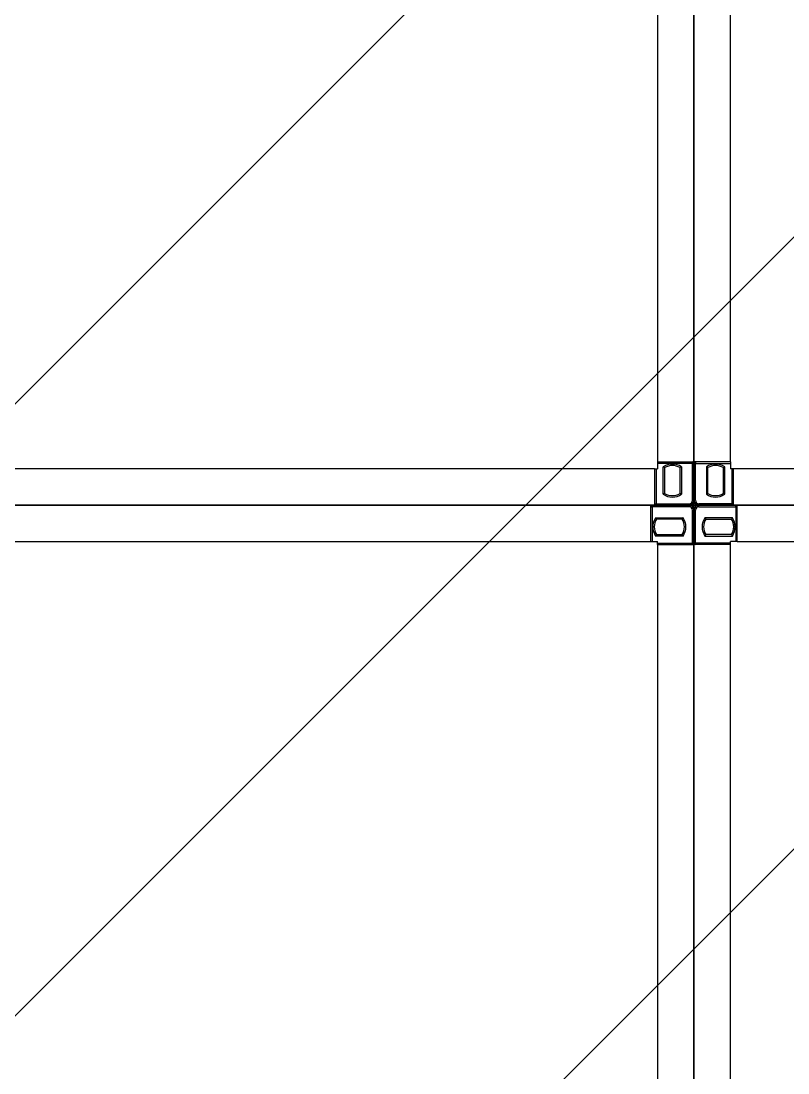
# Model space of a CAD drawing. Header units: millimetres. Extents: x 4133871 to 4440428, y -545651 to -495191.
# Drawn here: x 4199700.3 to 4199889.8, y -500683.3 to -500423.4 of the extents above; entities that cross this region are included whole.
import ezdxf

# ---------------------------------------------------------------- set-up
doc = ezdxf.new("R2010")
doc.units = ezdxf.units.MM
doc.header["$LTSCALE"] = 60
doc.layers.add('3', color=3, linetype='Continuous')

# ---------------------------------------------------------------- blocks, each defined once
blk = doc.blocks.new('KEY PLAN_NEW')
at = {"color": 253}
for p, q in [((-1280.862, -1428.384), (-1280.862, -1135.504)), ((-1286.862, -1315.504), (-1286.862, -1428.384)), ((-1286.862, -1428.384), (-1286.862, -1428.944)), ((-1280.862, -1428.384), (-1280.862, -1428.944)), ((-1287.102, -1428.944), (-1340.622, -1428.944)), ((-1287.102, -1428.944), (-1286.862, -1428.944)), ((-1280.622, -1428.944), (-1280.862, -1428.944)), ((-1227.102, -1428.944), (-1280.622, -1428.944)), ((-1580.302, -1434.944), (-1287.422, -1434.944)), ((-1287.422, -1434.944), (-1286.862, -1434.944)), ((-1286.862, -1435.184), (-1286.862, -1434.944)), ((-1286.862, -1435.184), (-1286.862, -1488.704)), ((-1280.862, -1435.184), (-1280.862, -1434.944)), ((-1280.302, -1434.944), (-1280.862, -1434.944)), ((-1280.862, -1488.704), (-1280.862, -1435.184)), ((-1280.302, -1434.944), (-987.422, -1434.944))]:
    blk.add_line(p, q, dxfattribs=at)
at = {"color": 253, "linetype": 'Continuous'}
for p, q in [((-1286.862, -1428.384), (-1283.862, -1428.384)), ((-1283.982, -1428.384), (-1283.982, -1428.504)), ((-1280.862, -1428.384), (-1283.862, -1428.384)), ((-1283.742, -1428.384), (-1283.742, -1428.504)), ((-1287.102, -1428.944), (-1287.102, -1431.944)), ((-1286.982, -1428.944), (-1286.982, -1431.824)), ((-1283.982, -1428.504), (-1286.862, -1428.504)), ((-1286.397, -1431.045), (-1286.397, -1428.782)), ((-1286.277, -1428.849), (-1286.277, -1430.979)), ((-1285.007, -1430.979), (-1285.007, -1428.849)), ((-1284.887, -1428.782), (-1284.887, -1431.045)), ((-1283.982, -1428.504), (-1283.862, -1428.504)), ((-1283.982, -1431.534), (-1283.982, -1428.504)), ((-1283.742, -1428.504), (-1283.862, -1428.504)), ((-1283.742, -1428.504), (-1280.862, -1428.504)), ((-1283.742, -1431.534), (-1283.742, -1428.504)), ((-1282.837, -1428.782), (-1282.837, -1431.045)), ((-1282.717, -1430.979), (-1282.717, -1428.849)), ((-1281.447, -1428.849), (-1281.447, -1430.979)), ((-1281.327, -1431.045), (-1281.327, -1428.782)), ((-1280.742, -1428.944), (-1280.742, -1431.824)), ((-1280.622, -1428.944), (-1280.622, -1431.944)), ((-1287.102, -1431.824), (-1286.982, -1431.824)), ((-1286.982, -1431.944), (-1286.982, -1431.824)), ((-1286.982, -1431.824), (-1284.272, -1431.824)), ((-1284.272, -1431.824), (-1284.272, -1431.944)), ((-1283.982, -1431.534), (-1283.862, -1431.534)), ((-1283.982, -1431.824), (-1283.982, -1431.823)), ((-1283.982, -1431.824), (-1283.982, -1431.824)), ((-1283.742, -1431.534), (-1283.862, -1431.534)), ((-1283.742, -1431.824), (-1283.742, -1431.823)), ((-1283.742, -1431.824), (-1283.742, -1431.824)), ((-1283.452, -1431.824), (-1283.452, -1431.944)), ((-1280.742, -1431.824), (-1283.452, -1431.824)), ((-1280.742, -1431.944), (-1280.742, -1431.824)), ((-1280.622, -1431.824), (-1280.742, -1431.824)), ((-1287.422, -1434.944), (-1287.422, -1431.944)), ((-1287.422, -1432.064), (-1287.302, -1432.064)), ((-1287.302, -1432.064), (-1287.302, -1431.944)), ((-1287.302, -1432.064), (-1287.302, -1434.944)), ((-1284.272, -1432.064), (-1287.302, -1432.064)), ((-1284.272, -1432.064), (-1284.272, -1431.944)), ((-1283.982, -1432.064), (-1283.982, -1432.064)), ((-1283.982, -1432.064), (-1283.982, -1432.064)), ((-1283.982, -1432.354), (-1283.862, -1432.354)), ((-1283.982, -1435.064), (-1283.982, -1432.354)), ((-1283.742, -1432.354), (-1283.862, -1432.354)), ((-1283.742, -1432.064), (-1283.742, -1432.064)), ((-1283.742, -1432.064), (-1283.742, -1432.064)), ((-1283.742, -1435.064), (-1283.742, -1432.354)), ((-1283.452, -1432.064), (-1283.452, -1431.944)), ((-1283.452, -1432.064), (-1280.422, -1432.064)), ((-1280.422, -1432.064), (-1280.422, -1431.944)), ((-1280.302, -1432.064), (-1280.422, -1432.064)), ((-1280.422, -1432.064), (-1280.422, -1434.944)), ((-1280.302, -1434.944), (-1280.302, -1431.944)), ((-1287.023, -1432.969), (-1284.761, -1432.969)), ((-1284.827, -1433.089), (-1286.957, -1433.089)), ((-1280.701, -1432.969), (-1282.963, -1432.969)), ((-1282.897, -1433.089), (-1280.767, -1433.089)), ((-1286.957, -1434.359), (-1284.827, -1434.359)), ((-1280.767, -1434.359), (-1282.897, -1434.359)), ((-1284.761, -1434.479), (-1287.023, -1434.479)), ((-1286.862, -1435.064), (-1283.982, -1435.064)), ((-1286.862, -1435.184), (-1283.862, -1435.184)), ((-1283.862, -1435.064), (-1283.982, -1435.064)), ((-1283.982, -1435.184), (-1283.982, -1435.064)), ((-1283.862, -1435.064), (-1283.742, -1435.064)), ((-1280.862, -1435.184), (-1283.862, -1435.184)), ((-1283.742, -1435.184), (-1283.742, -1435.064)), ((-1280.862, -1435.064), (-1283.742, -1435.064)), ((-1282.963, -1434.479), (-1280.701, -1434.479))]:
    blk.add_line(p, q, dxfattribs=at)
at = {"color": 253}
for points in [[(-1283.862, -1131.944), (-1223.862, -1131.944), (-1223.862, -1431.944), (-1283.862, -1431.944)], [(-1343.862, -1311.944), (-1283.862, -1311.944), (-1283.862, -1431.944), (-1343.862, -1431.944)], [(-1583.862, -1491.944), (-1583.862, -1431.944), (-1283.862, -1431.944), (-1283.862, -1491.944)], [(-1283.862, -1491.944), (-1283.862, -1431.944), (-983.862, -1431.944), (-983.862, -1491.944)]]:
    blk.add_lwpolyline(points, close=True, dxfattribs=at)
at = {"color": 253, "linetype": 'Continuous'}
for centre, radius, start, end in [((-1283.982, -1428.504), 0.12, 0, 90), ((-1283.742, -1428.504), 0.12, 90, 180), ((-1285.642, -1429.914), 1.36, 56.27916, 123.72084), ((-1285.642, -1429.914), 1.24, 59.1964, 120.8036), ((-1282.082, -1429.914), 1.36, 56.27916, 123.72084), ((-1282.082, -1429.914), 1.24, 59.1964, 120.8036), ((-1285.642, -1429.914), 1.24, 239.1964, 300.8036), ((-1282.082, -1429.914), 1.24, 239.1964, 300.8036), ((-1286.982, -1431.824), 0.12, 180, 270), ((-1285.642, -1429.914), 1.36, 236.27916, 303.72084), ((-1284.272, -1431.534), 0.41, 270, 0), ((-1284.272, -1431.534), 0.29, 270, 0), ((-1283.452, -1431.534), 0.41, 180, 270), ((-1283.452, -1431.534), 0.29, 180, 270), ((-1282.082, -1429.914), 1.36, 236.27916, 303.72084), ((-1280.742, -1431.824), 0.12, 270, 0), ((-1287.302, -1432.064), 0.12, 90, 180), ((-1284.272, -1432.354), 0.41, 0, 90), ((-1284.272, -1432.354), 0.29, 0, 90), ((-1283.452, -1432.354), 0.41, 90, 180), ((-1283.452, -1432.354), 0.29, 90, 180), ((-1280.422, -1432.064), 0.12, 0, 90), ((-1285.892, -1433.724), 1.36, 146.27916, 213.72084), ((-1285.892, -1433.724), 1.24, 149.1964, 210.8036), ((-1285.892, -1433.724), 1.24, 329.1964, 30.8036), ((-1285.892, -1433.724), 1.36, 326.27916, 33.72084), ((-1281.832, -1433.724), 1.36, 146.27916, 213.72084), ((-1281.832, -1433.724), 1.24, 149.1964, 210.8036), ((-1281.832, -1433.724), 1.24, 329.1964, 30.8036), ((-1281.832, -1433.724), 1.36, 326.27916, 33.72084), ((-1283.982, -1435.064), 0.12, 270, 0), ((-1283.742, -1435.064), 0.12, 180, 270)]:
    blk.add_arc(centre, radius, start, end, dxfattribs=at)
for points, knots in [([(-1286.277, -1428.849), (-1286.277, -1428.848, 46), (-1286.278, -1428.848, 46), (-1286.279, -1428.848, 46), (-1286.28, -1428.847, 46), (-1286.28, -1428.847, 46), (-1286.281, -1428.846, 46), (-1286.281, -1428.846, 46), (-1286.282, -1428.846, 46), (-1286.282, -1428.845, 46), (-1286.284, -1428.844, 46), (-1286.285, -1428.844, 46), (-1286.289, -1428.842, 46), (-1286.291, -1428.841, 46), (-1286.294, -1428.839, 46), (-1286.295, -1428.838, 46), (-1286.296, -1428.838, 46), (-1286.297, -1428.837, 46), (-1286.298, -1428.837, 46), (-1286.299, -1428.836, 46), (-1286.301, -1428.835, 46), (-1286.304, -1428.833, 46), (-1286.309, -1428.83, 46), (-1286.312, -1428.829, 46), (-1286.316, -1428.826, 46), (-1286.318, -1428.826, 46), (-1286.32, -1428.824, 46), (-1286.32, -1428.824, 46), (-1286.322, -1428.823, 46), (-1286.323, -1428.823, 46), (-1286.327, -1428.821, 46), (-1286.33, -1428.819, 46), (-1286.336, -1428.815, 46), (-1286.339, -1428.813, 46), (-1286.346, -1428.81, 46), (-1286.35, -1428.808, 46), (-1286.354, -1428.806, 46), (-1286.355, -1428.805, 46), (-1286.357, -1428.804, 46), (-1286.358, -1428.804, 46), (-1286.36, -1428.802, 46), (-1286.362, -1428.801, 46), (-1286.367, -1428.798, 46), (-1286.371, -1428.796, 46), (-1286.378, -1428.792, 46), (-1286.382, -1428.79, 46), (-1286.387, -1428.787, 46), (-1286.389, -1428.786, 46), (-1286.392, -1428.785, 46), (-1286.394, -1428.784, 46), (-1286.395, -1428.783, 46), (-1286.396, -1428.783, 46), (-1286.396, -1428.783, 46), (-1286.397, -1428.782, 46)], [0, 0, 0, 0, 0.06206, 0.12459, 0.12459, 0.155854, 0.155854, 0.171487, 0.171487, 0.187119, 0.187119, 0.249648, 0.249648, 0.312178, 0.312178, 0.343442, 0.343442, 0.359075, 0.359075, 0.374707, 0.374707, 0.437236, 0.437236, 0.499766, 0.499766, 0.53103, 0.53103, 0.546663, 0.546663, 0.562295, 0.562295, 0.624824, 0.624824, 0.687353, 0.687353, 0.749883, 0.749883, 0.765515, 0.765515, 0.781147, 0.781147, 0.812412, 0.812412, 0.874941, 0.874941, 0.937471, 0.937471, 0.968735, 0.968735, 0.984368, 0.992184, 0.992184, 1, 1, 1, 1]), ([(-1284.887, -1428.782), (-1284.887, -1428.783, 46), (-1284.888, -1428.783, 46), (-1284.889, -1428.783, 46), (-1284.89, -1428.784, 46), (-1284.891, -1428.785, 46), (-1284.894, -1428.786, 46), (-1284.896, -1428.787, 46), (-1284.902, -1428.79, 46), (-1284.905, -1428.792, 46), (-1284.913, -1428.796, 46), (-1284.916, -1428.798, 46), (-1284.922, -1428.801, 46), (-1284.923, -1428.802, 46), (-1284.926, -1428.804, 46), (-1284.927, -1428.804, 46), (-1284.929, -1428.805, 46), (-1284.93, -1428.806, 46), (-1284.934, -1428.808, 46), (-1284.937, -1428.81, 46), (-1284.944, -1428.813, 46), (-1284.947, -1428.815, 46), (-1284.954, -1428.819, 46), (-1284.957, -1428.821, 46), (-1284.961, -1428.823, 46), (-1284.962, -1428.823, 46), (-1284.963, -1428.824, 46), (-1284.964, -1428.824, 46), (-1284.966, -1428.826, 46), (-1284.967, -1428.826, 46), (-1284.972, -1428.829, 46), (-1284.974, -1428.83, 46), (-1284.98, -1428.833, 46), (-1284.982, -1428.835, 46), (-1284.985, -1428.836, 46), (-1284.986, -1428.837, 46), (-1284.987, -1428.837, 46), (-1284.987, -1428.838, 46), (-1284.989, -1428.838, 46), (-1284.99, -1428.839, 46), (-1284.993, -1428.841, 46), (-1284.995, -1428.842, 46), (-1284.998, -1428.844, 46), (-1285, -1428.844, 46), (-1285.001, -1428.845, 46), (-1285.002, -1428.846, 46), (-1285.002, -1428.846, 46), (-1285.002, -1428.846, 46), (-1285.003, -1428.847, 46), (-1285.004, -1428.847, 46), (-1285.005, -1428.848, 46), (-1285.006, -1428.848, 46), (-1285.007, -1428.848, 46), (-1285.007, -1428.849, 46)], [0, 0, 0, 0, 0.00782, 0.00782, 0.015639, 0.031279, 0.031279, 0.062557, 0.062557, 0.125114, 0.125114, 0.187671, 0.187671, 0.21895, 0.21895, 0.234589, 0.234589, 0.250228, 0.250228, 0.312785, 0.312785, 0.375342, 0.375342, 0.437899, 0.437899, 0.453538, 0.453538, 0.469178, 0.469178, 0.500456, 0.500456, 0.563013, 0.563013, 0.62557, 0.62557, 0.641209, 0.641209, 0.656849, 0.656849, 0.688127, 0.688127, 0.750684, 0.750684, 0.813241, 0.813241, 0.828881, 0.828881, 0.84452, 0.84452, 0.875798, 0.875798, 0.938355, 1, 1, 1, 1]), ([(-1282.837, -1428.782), (-1282.836, -1428.783, 46), (-1282.836, -1428.783, 46), (-1282.835, -1428.783, 46), (-1282.834, -1428.784, 46), (-1282.832, -1428.785, 46), (-1282.829, -1428.786, 46), (-1282.827, -1428.787, 46), (-1282.822, -1428.79, 46), (-1282.818, -1428.792, 46), (-1282.811, -1428.796, 46), (-1282.807, -1428.798, 46), (-1282.802, -1428.801, 46), (-1282.8, -1428.802, 46), (-1282.798, -1428.804, 46), (-1282.797, -1428.804, 46), (-1282.795, -1428.805, 46), (-1282.794, -1428.806, 46), (-1282.79, -1428.808, 46), (-1282.786, -1428.81, 46), (-1282.779, -1428.813, 46), (-1282.776, -1428.815, 46), (-1282.77, -1428.819, 46), (-1282.767, -1428.821, 46), (-1282.763, -1428.823, 46), (-1282.762, -1428.823, 46), (-1282.76, -1428.824, 46), (-1282.76, -1428.824, 46), (-1282.758, -1428.826, 46), (-1282.756, -1428.826, 46), (-1282.752, -1428.829, 46), (-1282.749, -1428.83, 46), (-1282.744, -1428.833, 46), (-1282.741, -1428.835, 46), (-1282.739, -1428.836, 46), (-1282.738, -1428.837, 46), (-1282.737, -1428.837, 46), (-1282.736, -1428.838, 46), (-1282.735, -1428.838, 46), (-1282.734, -1428.839, 46), (-1282.731, -1428.841, 46), (-1282.729, -1428.842, 46), (-1282.725, -1428.844, 46), (-1282.724, -1428.844, 46), (-1282.722, -1428.845, 46), (-1282.722, -1428.846, 46), (-1282.721, -1428.846, 46), (-1282.721, -1428.846, 46), (-1282.72, -1428.847, 46), (-1282.72, -1428.847, 46), (-1282.719, -1428.848, 46), (-1282.718, -1428.848, 46), (-1282.717, -1428.848, 46), (-1282.717, -1428.849, 46)], [0, 0, 0, 0, 0.00782, 0.00782, 0.015639, 0.031279, 0.031279, 0.062557, 0.062557, 0.125114, 0.125114, 0.187671, 0.187671, 0.21895, 0.21895, 0.234589, 0.234589, 0.250228, 0.250228, 0.312785, 0.312785, 0.375342, 0.375342, 0.437899, 0.437899, 0.453538, 0.453538, 0.469178, 0.469178, 0.500456, 0.500456, 0.563013, 0.563013, 0.62557, 0.62557, 0.641209, 0.641209, 0.656849, 0.656849, 0.688127, 0.688127, 0.750684, 0.750684, 0.813241, 0.813241, 0.828881, 0.828881, 0.84452, 0.84452, 0.875798, 0.875798, 0.938355, 1, 1, 1, 1]), ([(-1281.447, -1428.849), (-1281.447, -1428.848, 46), (-1281.446, -1428.848, 46), (-1281.445, -1428.848, 46), (-1281.444, -1428.847, 46), (-1281.443, -1428.847, 46), (-1281.442, -1428.846, 46), (-1281.442, -1428.846, 46), (-1281.442, -1428.846, 46), (-1281.441, -1428.845, 46), (-1281.44, -1428.844, 46), (-1281.438, -1428.844, 46), (-1281.435, -1428.842, 46), (-1281.433, -1428.841, 46), (-1281.43, -1428.839, 46), (-1281.429, -1428.838, 46), (-1281.427, -1428.838, 46), (-1281.427, -1428.837, 46), (-1281.426, -1428.837, 46), (-1281.425, -1428.836, 46), (-1281.422, -1428.835, 46), (-1281.42, -1428.833, 46), (-1281.414, -1428.83, 46), (-1281.412, -1428.829, 46), (-1281.407, -1428.826, 46), (-1281.406, -1428.826, 46), (-1281.404, -1428.824, 46), (-1281.403, -1428.824, 46), (-1281.402, -1428.823, 46), (-1281.401, -1428.823, 46), (-1281.397, -1428.821, 46), (-1281.394, -1428.819, 46), (-1281.387, -1428.815, 46), (-1281.384, -1428.813, 46), (-1281.377, -1428.81, 46), (-1281.374, -1428.808, 46), (-1281.37, -1428.806, 46), (-1281.369, -1428.805, 46), (-1281.367, -1428.804, 46), (-1281.366, -1428.804, 46), (-1281.363, -1428.802, 46), (-1281.362, -1428.801, 46), (-1281.356, -1428.798, 46), (-1281.353, -1428.796, 46), (-1281.345, -1428.792, 46), (-1281.342, -1428.79, 46), (-1281.336, -1428.787, 46), (-1281.334, -1428.786, 46), (-1281.331, -1428.785, 46), (-1281.33, -1428.784, 46), (-1281.329, -1428.783, 46), (-1281.328, -1428.783, 46), (-1281.327, -1428.783, 46), (-1281.327, -1428.782, 46)], [0, 0, 0, 0, 0.06206, 0.12459, 0.12459, 0.155854, 0.155854, 0.171487, 0.171487, 0.187119, 0.187119, 0.249648, 0.249648, 0.312178, 0.312178, 0.343442, 0.343442, 0.359075, 0.359075, 0.374707, 0.374707, 0.437236, 0.437236, 0.499766, 0.499766, 0.53103, 0.53103, 0.546663, 0.546663, 0.562295, 0.562295, 0.624824, 0.624824, 0.687353, 0.687353, 0.749883, 0.749883, 0.765515, 0.765515, 0.781147, 0.781147, 0.812412, 0.812412, 0.874941, 0.874941, 0.937471, 0.937471, 0.968735, 0.968735, 0.984368, 0.992184, 0.992184, 1, 1, 1, 1]), ([(-1286.277, -1430.979), (-1286.277, -1430.979, 46), (-1286.278, -1430.979, 46), (-1286.279, -1430.98, 46), (-1286.28, -1430.98, 46), (-1286.28, -1430.981, 46), (-1286.281, -1430.981, 46), (-1286.281, -1430.981, 46), (-1286.282, -1430.982, 46), (-1286.282, -1430.982, 46), (-1286.284, -1430.983, 46), (-1286.285, -1430.984, 46), (-1286.289, -1430.985, 46), (-1286.291, -1430.986, 46), (-1286.294, -1430.988, 46), (-1286.295, -1430.989, 46), (-1286.296, -1430.99, 46), (-1286.297, -1430.99, 46), (-1286.298, -1430.991, 46), (-1286.299, -1430.991, 46), (-1286.301, -1430.993, 46), (-1286.304, -1430.994, 46), (-1286.309, -1430.997, 46), (-1286.312, -1430.998, 46), (-1286.316, -1431.001, 46), (-1286.318, -1431.002, 46), (-1286.32, -1431.003, 46), (-1286.32, -1431.003, 46), (-1286.322, -1431.004, 46), (-1286.323, -1431.004, 46), (-1286.327, -1431.007, 46), (-1286.33, -1431.008, 46), (-1286.336, -1431.012, 46), (-1286.339, -1431.014, 46), (-1286.346, -1431.017, 46), (-1286.35, -1431.019, 46), (-1286.354, -1431.022, 46), (-1286.355, -1431.022, 46), (-1286.357, -1431.023, 46), (-1286.358, -1431.024, 46), (-1286.36, -1431.025, 46), (-1286.362, -1431.026, 46), (-1286.367, -1431.029, 46), (-1286.371, -1431.031, 46), (-1286.378, -1431.035, 46), (-1286.382, -1431.037, 46), (-1286.387, -1431.04, 46), (-1286.389, -1431.041, 46), (-1286.392, -1431.042, 46), (-1286.394, -1431.043, 46), (-1286.395, -1431.044, 46), (-1286.396, -1431.044, 46), (-1286.396, -1431.045, 46), (-1286.397, -1431.045, 46)], [0, 0, 0, 0, 0.06206, 0.12459, 0.12459, 0.155854, 0.155854, 0.171487, 0.171487, 0.187119, 0.187119, 0.249648, 0.249648, 0.312178, 0.312178, 0.343442, 0.343442, 0.359075, 0.359075, 0.374707, 0.374707, 0.437236, 0.437236, 0.499766, 0.499766, 0.53103, 0.53103, 0.546663, 0.546663, 0.562295, 0.562295, 0.624824, 0.624824, 0.687353, 0.687353, 0.749883, 0.749883, 0.765515, 0.765515, 0.781147, 0.781147, 0.812412, 0.812412, 0.874941, 0.874941, 0.937471, 0.937471, 0.968735, 0.968735, 0.984368, 0.992184, 0.992184, 1, 1, 1, 1]), ([(-1284.887, -1431.045), (-1284.887, -1431.045, 46), (-1284.888, -1431.044, 46), (-1284.889, -1431.044, 46), (-1284.89, -1431.043, 46), (-1284.891, -1431.042, 46), (-1284.894, -1431.041, 46), (-1284.896, -1431.04, 46), (-1284.902, -1431.037, 46), (-1284.905, -1431.035, 46), (-1284.913, -1431.031, 46), (-1284.916, -1431.029, 46), (-1284.922, -1431.026, 46), (-1284.923, -1431.025, 46), (-1284.926, -1431.024, 46), (-1284.927, -1431.023, 46), (-1284.929, -1431.022, 46), (-1284.93, -1431.022, 46), (-1284.934, -1431.019, 46), (-1284.937, -1431.017, 46), (-1284.944, -1431.014, 46), (-1284.947, -1431.012, 46), (-1284.954, -1431.008, 46), (-1284.957, -1431.007, 46), (-1284.961, -1431.004, 46), (-1284.962, -1431.004, 46), (-1284.963, -1431.003, 46), (-1284.964, -1431.003, 46), (-1284.966, -1431.002, 46), (-1284.967, -1431.001, 46), (-1284.972, -1430.998, 46), (-1284.974, -1430.997, 46), (-1284.98, -1430.994, 46), (-1284.982, -1430.993, 46), (-1284.985, -1430.991, 46), (-1284.986, -1430.991, 46), (-1284.987, -1430.99, 46), (-1284.987, -1430.99, 46), (-1284.989, -1430.989, 46), (-1284.99, -1430.988, 46), (-1284.993, -1430.986, 46), (-1284.995, -1430.985, 46), (-1284.998, -1430.984, 46), (-1285, -1430.983, 46), (-1285.001, -1430.982, 46), (-1285.002, -1430.982, 46), (-1285.002, -1430.981, 46), (-1285.002, -1430.981, 46), (-1285.003, -1430.981, 46), (-1285.004, -1430.98, 46), (-1285.005, -1430.98, 46), (-1285.006, -1430.979, 46), (-1285.007, -1430.979, 46), (-1285.007, -1430.979, 46)], [0, 0, 0, 0, 0.00782, 0.00782, 0.015639, 0.031279, 0.031279, 0.062557, 0.062557, 0.125114, 0.125114, 0.187671, 0.187671, 0.21895, 0.21895, 0.234589, 0.234589, 0.250228, 0.250228, 0.312785, 0.312785, 0.375342, 0.375342, 0.437899, 0.437899, 0.453538, 0.453538, 0.469178, 0.469178, 0.500456, 0.500456, 0.563013, 0.563013, 0.62557, 0.62557, 0.641209, 0.641209, 0.656849, 0.656849, 0.688127, 0.688127, 0.750684, 0.750684, 0.813241, 0.813241, 0.828881, 0.828881, 0.84452, 0.84452, 0.875798, 0.875798, 0.938355, 1, 1, 1, 1]), ([(-1282.837, -1431.045), (-1282.836, -1431.045, 46), (-1282.836, -1431.044, 46), (-1282.835, -1431.044, 46), (-1282.834, -1431.043, 46), (-1282.832, -1431.042, 46), (-1282.829, -1431.041, 46), (-1282.827, -1431.04, 46), (-1282.822, -1431.037, 46), (-1282.818, -1431.035, 46), (-1282.811, -1431.031, 46), (-1282.807, -1431.029, 46), (-1282.802, -1431.026, 46), (-1282.8, -1431.025, 46), (-1282.798, -1431.024, 46), (-1282.797, -1431.023, 46), (-1282.795, -1431.022, 46), (-1282.794, -1431.022, 46), (-1282.79, -1431.019, 46), (-1282.786, -1431.017, 46), (-1282.779, -1431.014, 46), (-1282.776, -1431.012, 46), (-1282.77, -1431.008, 46), (-1282.767, -1431.007, 46), (-1282.763, -1431.004, 46), (-1282.762, -1431.004, 46), (-1282.76, -1431.003, 46), (-1282.76, -1431.003, 46), (-1282.758, -1431.002, 46), (-1282.756, -1431.001, 46), (-1282.752, -1430.998, 46), (-1282.749, -1430.997, 46), (-1282.744, -1430.994, 46), (-1282.741, -1430.993, 46), (-1282.739, -1430.991, 46), (-1282.738, -1430.991, 46), (-1282.737, -1430.99, 46), (-1282.736, -1430.99, 46), (-1282.735, -1430.989, 46), (-1282.734, -1430.988, 46), (-1282.731, -1430.986, 46), (-1282.729, -1430.985, 46), (-1282.725, -1430.984, 46), (-1282.724, -1430.983, 46), (-1282.722, -1430.982, 46), (-1282.722, -1430.982, 46), (-1282.721, -1430.981, 46), (-1282.721, -1430.981, 46), (-1282.72, -1430.981, 46), (-1282.72, -1430.98, 46), (-1282.719, -1430.98, 46), (-1282.718, -1430.979, 46), (-1282.717, -1430.979, 46), (-1282.717, -1430.979, 46)], [0, 0, 0, 0, 0.00782, 0.00782, 0.015639, 0.031279, 0.031279, 0.062557, 0.062557, 0.125114, 0.125114, 0.187671, 0.187671, 0.21895, 0.21895, 0.234589, 0.234589, 0.250228, 0.250228, 0.312785, 0.312785, 0.375342, 0.375342, 0.437899, 0.437899, 0.453538, 0.453538, 0.469178, 0.469178, 0.500456, 0.500456, 0.563013, 0.563013, 0.62557, 0.62557, 0.641209, 0.641209, 0.656849, 0.656849, 0.688127, 0.688127, 0.750684, 0.750684, 0.813241, 0.813241, 0.828881, 0.828881, 0.84452, 0.84452, 0.875798, 0.875798, 0.938355, 1, 1, 1, 1]), ([(-1281.447, -1430.979), (-1281.447, -1430.979, 46), (-1281.446, -1430.979, 46), (-1281.445, -1430.98, 46), (-1281.444, -1430.98, 46), (-1281.443, -1430.981, 46), (-1281.442, -1430.981, 46), (-1281.442, -1430.981, 46), (-1281.442, -1430.982, 46), (-1281.441, -1430.982, 46), (-1281.44, -1430.983, 46), (-1281.438, -1430.984, 46), (-1281.435, -1430.985, 46), (-1281.433, -1430.986, 46), (-1281.43, -1430.988, 46), (-1281.429, -1430.989, 46), (-1281.427, -1430.99, 46), (-1281.427, -1430.99, 46), (-1281.426, -1430.991, 46), (-1281.425, -1430.991, 46), (-1281.422, -1430.993, 46), (-1281.42, -1430.994, 46), (-1281.414, -1430.997, 46), (-1281.412, -1430.998, 46), (-1281.407, -1431.001, 46), (-1281.406, -1431.002, 46), (-1281.404, -1431.003, 46), (-1281.403, -1431.003, 46), (-1281.402, -1431.004, 46), (-1281.401, -1431.004, 46), (-1281.397, -1431.007, 46), (-1281.394, -1431.008, 46), (-1281.387, -1431.012, 46), (-1281.384, -1431.014, 46), (-1281.377, -1431.017, 46), (-1281.374, -1431.019, 46), (-1281.37, -1431.022, 46), (-1281.369, -1431.022, 46), (-1281.367, -1431.023, 46), (-1281.366, -1431.024, 46), (-1281.363, -1431.025, 46), (-1281.362, -1431.026, 46), (-1281.356, -1431.029, 46), (-1281.353, -1431.031, 46), (-1281.345, -1431.035, 46), (-1281.342, -1431.037, 46), (-1281.336, -1431.04, 46), (-1281.334, -1431.041, 46), (-1281.331, -1431.042, 46), (-1281.33, -1431.043, 46), (-1281.329, -1431.044, 46), (-1281.328, -1431.044, 46), (-1281.327, -1431.045, 46), (-1281.327, -1431.045, 46)], [0, 0, 0, 0, 0.06206, 0.12459, 0.12459, 0.155854, 0.155854, 0.171487, 0.171487, 0.187119, 0.187119, 0.249648, 0.249648, 0.312178, 0.312178, 0.343442, 0.343442, 0.359075, 0.359075, 0.374707, 0.374707, 0.437236, 0.437236, 0.499766, 0.499766, 0.53103, 0.53103, 0.546663, 0.546663, 0.562295, 0.562295, 0.624824, 0.624824, 0.687353, 0.687353, 0.749883, 0.749883, 0.765515, 0.765515, 0.781147, 0.781147, 0.812412, 0.812412, 0.874941, 0.874941, 0.937471, 0.937471, 0.968735, 0.968735, 0.984368, 0.992184, 0.992184, 1, 1, 1, 1]), ([(-1287.023, -1432.969), (-1287.023, -1432.969, 46), (-1287.022, -1432.97, 46), (-1287.022, -1432.97, 46), (-1287.021, -1432.972, 46), (-1287.02, -1432.973, 46), (-1287.019, -1432.976, 46), (-1287.018, -1432.978, 46), (-1287.015, -1432.983, 46), (-1287.013, -1432.987, 46), (-1287.009, -1432.994, 46), (-1287.007, -1432.998, 46), (-1287.004, -1433.003, 46), (-1287.003, -1433.005, 46), (-1287.002, -1433.008, 46), (-1287.001, -1433.009, 46), (-1287, -1433.01, 46), (-1287, -1433.011, 46), (-1286.997, -1433.016, 46), (-1286.996, -1433.019, 46), (-1286.992, -1433.026, 46), (-1286.99, -1433.029, 46), (-1286.987, -1433.036, 46), (-1286.985, -1433.039, 46), (-1286.983, -1433.043, 46), (-1286.982, -1433.043, 46), (-1286.981, -1433.045, 46), (-1286.981, -1433.046, 46), (-1286.98, -1433.048, 46), (-1286.979, -1433.049, 46), (-1286.977, -1433.054, 46), (-1286.975, -1433.056, 46), (-1286.972, -1433.061, 46), (-1286.971, -1433.064, 46), (-1286.969, -1433.067, 46), (-1286.969, -1433.067, 46), (-1286.968, -1433.069, 46), (-1286.968, -1433.069, 46), (-1286.967, -1433.071, 46), (-1286.966, -1433.072, 46), (-1286.965, -1433.075, 46), (-1286.964, -1433.077, 46), (-1286.962, -1433.08, 46), (-1286.961, -1433.081, 46), (-1286.96, -1433.083, 46), (-1286.96, -1433.083, 46), (-1286.959, -1433.084, 46), (-1286.959, -1433.084, 46), (-1286.959, -1433.085, 46), (-1286.959, -1433.086, 46), (-1286.958, -1433.087, 46), (-1286.957, -1433.087, 46), (-1286.957, -1433.088, 46), (-1286.957, -1433.089, 46)], [0, 0, 0, 0, 0.00782, 0.00782, 0.015639, 0.031279, 0.031279, 0.062557, 0.062557, 0.125114, 0.125114, 0.187671, 0.187671, 0.21895, 0.21895, 0.234589, 0.234589, 0.250228, 0.250228, 0.312785, 0.312785, 0.375342, 0.375342, 0.437899, 0.437899, 0.453538, 0.453538, 0.469178, 0.469178, 0.500456, 0.500456, 0.563013, 0.563013, 0.62557, 0.62557, 0.641209, 0.641209, 0.656849, 0.656849, 0.688127, 0.688127, 0.750684, 0.750684, 0.813241, 0.813241, 0.828881, 0.828881, 0.84452, 0.84452, 0.875798, 0.875798, 0.938355, 1, 1, 1, 1]), ([(-1284.761, -1432.969), (-1284.761, -1432.969, 46), (-1284.761, -1432.97, 46), (-1284.762, -1432.97, 46), (-1284.762, -1432.972, 46), (-1284.763, -1432.973, 46), (-1284.765, -1432.976, 46), (-1284.766, -1432.978, 46), (-1284.769, -1432.983, 46), (-1284.771, -1432.987, 46), (-1284.774, -1432.994, 46), (-1284.776, -1432.998, 46), (-1284.779, -1433.003, 46), (-1284.78, -1433.005, 46), (-1284.782, -1433.008, 46), (-1284.782, -1433.009, 46), (-1284.783, -1433.01, 46), (-1284.784, -1433.011, 46), (-1284.786, -1433.016, 46), (-1284.788, -1433.019, 46), (-1284.792, -1433.026, 46), (-1284.793, -1433.029, 46), (-1284.797, -1433.036, 46), (-1284.799, -1433.039, 46), (-1284.801, -1433.043, 46), (-1284.801, -1433.043, 46), (-1284.802, -1433.045, 46), (-1284.803, -1433.046, 46), (-1284.804, -1433.048, 46), (-1284.805, -1433.049, 46), (-1284.807, -1433.054, 46), (-1284.808, -1433.056, 46), (-1284.811, -1433.061, 46), (-1284.813, -1433.064, 46), (-1284.814, -1433.067, 46), (-1284.815, -1433.067, 46), (-1284.815, -1433.069, 46), (-1284.816, -1433.069, 46), (-1284.817, -1433.071, 46), (-1284.817, -1433.072, 46), (-1284.819, -1433.075, 46), (-1284.82, -1433.077, 46), (-1284.822, -1433.08, 46), (-1284.823, -1433.081, 46), (-1284.824, -1433.083, 46), (-1284.824, -1433.083, 46), (-1284.824, -1433.084, 46), (-1284.824, -1433.084, 46), (-1284.825, -1433.085, 46), (-1284.825, -1433.086, 46), (-1284.826, -1433.087, 46), (-1284.826, -1433.087, 46), (-1284.827, -1433.088, 46), (-1284.827, -1433.089, 46)], [0, 0, 0, 0, 0.00782, 0.00782, 0.015639, 0.031279, 0.031279, 0.062557, 0.062557, 0.125114, 0.125114, 0.187671, 0.187671, 0.21895, 0.21895, 0.234589, 0.234589, 0.250228, 0.250228, 0.312785, 0.312785, 0.375342, 0.375342, 0.437899, 0.437899, 0.453538, 0.453538, 0.469178, 0.469178, 0.500456, 0.500456, 0.563013, 0.563013, 0.62557, 0.62557, 0.641209, 0.641209, 0.656849, 0.656849, 0.688127, 0.688127, 0.750684, 0.750684, 0.813241, 0.813241, 0.828881, 0.828881, 0.84452, 0.84452, 0.875798, 0.875798, 0.938355, 1, 1, 1, 1]), ([(-1282.963, -1432.969), (-1282.963, -1432.969, 46), (-1282.962, -1432.97, 46), (-1282.962, -1432.97, 46), (-1282.961, -1432.972, 46), (-1282.96, -1432.973, 46), (-1282.959, -1432.976, 46), (-1282.958, -1432.978, 46), (-1282.955, -1432.983, 46), (-1282.953, -1432.987, 46), (-1282.949, -1432.994, 46), (-1282.947, -1432.998, 46), (-1282.944, -1433.003, 46), (-1282.943, -1433.005, 46), (-1282.942, -1433.008, 46), (-1282.941, -1433.009, 46), (-1282.94, -1433.01, 46), (-1282.94, -1433.011, 46), (-1282.937, -1433.016, 46), (-1282.936, -1433.019, 46), (-1282.932, -1433.026, 46), (-1282.93, -1433.029, 46), (-1282.927, -1433.036, 46), (-1282.925, -1433.039, 46), (-1282.923, -1433.043, 46), (-1282.922, -1433.043, 46), (-1282.921, -1433.045, 46), (-1282.921, -1433.046, 46), (-1282.92, -1433.048, 46), (-1282.919, -1433.049, 46), (-1282.917, -1433.054, 46), (-1282.915, -1433.056, 46), (-1282.912, -1433.061, 46), (-1282.911, -1433.064, 46), (-1282.909, -1433.067, 46), (-1282.909, -1433.067, 46), (-1282.908, -1433.069, 46), (-1282.908, -1433.069, 46), (-1282.907, -1433.071, 46), (-1282.906, -1433.072, 46), (-1282.905, -1433.075, 46), (-1282.904, -1433.077, 46), (-1282.902, -1433.08, 46), (-1282.901, -1433.081, 46), (-1282.9, -1433.083, 46), (-1282.9, -1433.083, 46), (-1282.899, -1433.084, 46), (-1282.899, -1433.084, 46), (-1282.899, -1433.085, 46), (-1282.899, -1433.086, 46), (-1282.898, -1433.087, 46), (-1282.897, -1433.087, 46), (-1282.897, -1433.088, 46), (-1282.897, -1433.089, 46)], [0, 0, 0, 0, 0.00782, 0.00782, 0.015639, 0.031279, 0.031279, 0.062557, 0.062557, 0.125114, 0.125114, 0.187671, 0.187671, 0.21895, 0.21895, 0.234589, 0.234589, 0.250228, 0.250228, 0.312785, 0.312785, 0.375342, 0.375342, 0.437899, 0.437899, 0.453538, 0.453538, 0.469178, 0.469178, 0.500456, 0.500456, 0.563013, 0.563013, 0.62557, 0.62557, 0.641209, 0.641209, 0.656849, 0.656849, 0.688127, 0.688127, 0.750684, 0.750684, 0.813241, 0.813241, 0.828881, 0.828881, 0.84452, 0.84452, 0.875798, 0.875798, 0.938355, 1, 1, 1, 1]), ([(-1280.701, -1432.969), (-1280.701, -1432.969, 46), (-1280.701, -1432.97, 46), (-1280.702, -1432.97, 46), (-1280.702, -1432.972, 46), (-1280.703, -1432.973, 46), (-1280.705, -1432.976, 46), (-1280.706, -1432.978, 46), (-1280.709, -1432.983, 46), (-1280.711, -1432.987, 46), (-1280.714, -1432.994, 46), (-1280.716, -1432.998, 46), (-1280.719, -1433.003, 46), (-1280.72, -1433.005, 46), (-1280.722, -1433.008, 46), (-1280.722, -1433.009, 46), (-1280.723, -1433.01, 46), (-1280.724, -1433.011, 46), (-1280.726, -1433.016, 46), (-1280.728, -1433.019, 46), (-1280.732, -1433.026, 46), (-1280.733, -1433.029, 46), (-1280.737, -1433.036, 46), (-1280.739, -1433.039, 46), (-1280.741, -1433.043, 46), (-1280.741, -1433.043, 46), (-1280.742, -1433.045, 46), (-1280.743, -1433.046, 46), (-1280.744, -1433.048, 46), (-1280.745, -1433.049, 46), (-1280.747, -1433.054, 46), (-1280.748, -1433.056, 46), (-1280.751, -1433.061, 46), (-1280.753, -1433.064, 46), (-1280.754, -1433.067, 46), (-1280.755, -1433.067, 46), (-1280.755, -1433.069, 46), (-1280.756, -1433.069, 46), (-1280.757, -1433.071, 46), (-1280.757, -1433.072, 46), (-1280.759, -1433.075, 46), (-1280.76, -1433.077, 46), (-1280.762, -1433.08, 46), (-1280.763, -1433.081, 46), (-1280.764, -1433.083, 46), (-1280.764, -1433.083, 46), (-1280.764, -1433.084, 46), (-1280.764, -1433.084, 46), (-1280.765, -1433.085, 46), (-1280.765, -1433.086, 46), (-1280.766, -1433.087, 46), (-1280.766, -1433.087, 46), (-1280.767, -1433.088, 46), (-1280.767, -1433.089, 46)], [0, 0, 0, 0, 0.00782, 0.00782, 0.015639, 0.031279, 0.031279, 0.062557, 0.062557, 0.125114, 0.125114, 0.187671, 0.187671, 0.21895, 0.21895, 0.234589, 0.234589, 0.250228, 0.250228, 0.312785, 0.312785, 0.375342, 0.375342, 0.437899, 0.437899, 0.453538, 0.453538, 0.469178, 0.469178, 0.500456, 0.500456, 0.563013, 0.563013, 0.62557, 0.62557, 0.641209, 0.641209, 0.656849, 0.656849, 0.688127, 0.688127, 0.750684, 0.750684, 0.813241, 0.813241, 0.828881, 0.828881, 0.84452, 0.84452, 0.875798, 0.875798, 0.938355, 1, 1, 1, 1]), ([(-1286.957, -1434.359), (-1286.957, -1434.359, 46), (-1286.957, -1434.36, 46), (-1286.958, -1434.36, 46), (-1286.959, -1434.362, 46), (-1286.959, -1434.362, 46), (-1286.959, -1434.363, 46), (-1286.959, -1434.363, 46), (-1286.96, -1434.364, 46), (-1286.96, -1434.364, 46), (-1286.961, -1434.366, 46), (-1286.962, -1434.367, 46), (-1286.964, -1434.371, 46), (-1286.965, -1434.372, 46), (-1286.966, -1434.375, 46), (-1286.967, -1434.376, 46), (-1286.968, -1434.378, 46), (-1286.968, -1434.379, 46), (-1286.969, -1434.38, 46), (-1286.969, -1434.38, 46), (-1286.971, -1434.383, 46), (-1286.972, -1434.386, 46), (-1286.975, -1434.391, 46), (-1286.977, -1434.394, 46), (-1286.979, -1434.398, 46), (-1286.98, -1434.399, 46), (-1286.981, -1434.402, 46), (-1286.981, -1434.402, 46), (-1286.982, -1434.404, 46), (-1286.983, -1434.405, 46), (-1286.985, -1434.408, 46), (-1286.987, -1434.412, 46), (-1286.99, -1434.418, 46), (-1286.992, -1434.421, 46), (-1286.996, -1434.428, 46), (-1286.997, -1434.431, 46), (-1287, -1434.436, 46), (-1287, -1434.437, 46), (-1287.001, -1434.439, 46), (-1287.002, -1434.439, 46), (-1287.003, -1434.442, 46), (-1287.004, -1434.444, 46), (-1287.007, -1434.449, 46), (-1287.009, -1434.453, 46), (-1287.013, -1434.46, 46), (-1287.015, -1434.464, 46), (-1287.018, -1434.469, 46), (-1287.019, -1434.471, 46), (-1287.02, -1434.474, 46), (-1287.021, -1434.475, 46), (-1287.022, -1434.477, 46), (-1287.022, -1434.478, 46), (-1287.023, -1434.478, 46), (-1287.023, -1434.479, 46)], [0, 0, 0, 0, 0.06206, 0.12459, 0.12459, 0.155854, 0.155854, 0.171487, 0.171487, 0.187119, 0.187119, 0.249648, 0.249648, 0.312178, 0.312178, 0.343442, 0.343442, 0.359075, 0.359075, 0.374707, 0.374707, 0.437236, 0.437236, 0.499766, 0.499766, 0.53103, 0.53103, 0.546663, 0.546663, 0.562295, 0.562295, 0.624824, 0.624824, 0.687353, 0.687353, 0.749883, 0.749883, 0.765515, 0.765515, 0.781147, 0.781147, 0.812412, 0.812412, 0.874941, 0.874941, 0.937471, 0.937471, 0.968735, 0.968735, 0.984368, 0.992184, 0.992184, 1, 1, 1, 1]), ([(-1284.827, -1434.359), (-1284.827, -1434.359, 46), (-1284.826, -1434.36, 46), (-1284.826, -1434.36, 46), (-1284.825, -1434.362, 46), (-1284.825, -1434.362, 46), (-1284.824, -1434.363, 46), (-1284.824, -1434.363, 46), (-1284.824, -1434.364, 46), (-1284.824, -1434.364, 46), (-1284.823, -1434.366, 46), (-1284.822, -1434.367, 46), (-1284.82, -1434.371, 46), (-1284.819, -1434.372, 46), (-1284.817, -1434.375, 46), (-1284.817, -1434.376, 46), (-1284.816, -1434.378, 46), (-1284.815, -1434.379, 46), (-1284.815, -1434.38, 46), (-1284.814, -1434.38, 46), (-1284.813, -1434.383, 46), (-1284.811, -1434.386, 46), (-1284.808, -1434.391, 46), (-1284.807, -1434.394, 46), (-1284.805, -1434.398, 46), (-1284.804, -1434.399, 46), (-1284.803, -1434.402, 46), (-1284.802, -1434.402, 46), (-1284.801, -1434.404, 46), (-1284.801, -1434.405, 46), (-1284.799, -1434.408, 46), (-1284.797, -1434.412, 46), (-1284.793, -1434.418, 46), (-1284.792, -1434.421, 46), (-1284.788, -1434.428, 46), (-1284.786, -1434.431, 46), (-1284.784, -1434.436, 46), (-1284.783, -1434.437, 46), (-1284.782, -1434.439, 46), (-1284.782, -1434.439, 46), (-1284.78, -1434.442, 46), (-1284.779, -1434.444, 46), (-1284.776, -1434.449, 46), (-1284.774, -1434.453, 46), (-1284.771, -1434.46, 46), (-1284.769, -1434.464, 46), (-1284.766, -1434.469, 46), (-1284.765, -1434.471, 46), (-1284.763, -1434.474, 46), (-1284.762, -1434.475, 46), (-1284.762, -1434.477, 46), (-1284.761, -1434.478, 46), (-1284.761, -1434.478, 46), (-1284.761, -1434.479, 46)], [0, 0, 0, 0, 0.06206, 0.12459, 0.12459, 0.155854, 0.155854, 0.171487, 0.171487, 0.187119, 0.187119, 0.249648, 0.249648, 0.312178, 0.312178, 0.343442, 0.343442, 0.359075, 0.359075, 0.374707, 0.374707, 0.437236, 0.437236, 0.499766, 0.499766, 0.53103, 0.53103, 0.546663, 0.546663, 0.562295, 0.562295, 0.624824, 0.624824, 0.687353, 0.687353, 0.749883, 0.749883, 0.765515, 0.765515, 0.781147, 0.781147, 0.812412, 0.812412, 0.874941, 0.874941, 0.937471, 0.937471, 0.968735, 0.968735, 0.984368, 0.992184, 0.992184, 1, 1, 1, 1]), ([(-1282.897, -1434.359), (-1282.897, -1434.359, 46), (-1282.897, -1434.36, 46), (-1282.898, -1434.36, 46), (-1282.899, -1434.362, 46), (-1282.899, -1434.362, 46), (-1282.899, -1434.363, 46), (-1282.899, -1434.363, 46), (-1282.9, -1434.364, 46), (-1282.9, -1434.364, 46), (-1282.901, -1434.366, 46), (-1282.902, -1434.367, 46), (-1282.904, -1434.371, 46), (-1282.905, -1434.372, 46), (-1282.906, -1434.375, 46), (-1282.907, -1434.376, 46), (-1282.908, -1434.378, 46), (-1282.908, -1434.379, 46), (-1282.909, -1434.38, 46), (-1282.909, -1434.38, 46), (-1282.911, -1434.383, 46), (-1282.912, -1434.386, 46), (-1282.915, -1434.391, 46), (-1282.917, -1434.394, 46), (-1282.919, -1434.398, 46), (-1282.92, -1434.399, 46), (-1282.921, -1434.402, 46), (-1282.921, -1434.402, 46), (-1282.922, -1434.404, 46), (-1282.923, -1434.405, 46), (-1282.925, -1434.408, 46), (-1282.927, -1434.412, 46), (-1282.93, -1434.418, 46), (-1282.932, -1434.421, 46), (-1282.936, -1434.428, 46), (-1282.937, -1434.431, 46), (-1282.94, -1434.436, 46), (-1282.94, -1434.437, 46), (-1282.941, -1434.439, 46), (-1282.942, -1434.439, 46), (-1282.943, -1434.442, 46), (-1282.944, -1434.444, 46), (-1282.947, -1434.449, 46), (-1282.949, -1434.453, 46), (-1282.953, -1434.46, 46), (-1282.955, -1434.464, 46), (-1282.958, -1434.469, 46), (-1282.959, -1434.471, 46), (-1282.96, -1434.474, 46), (-1282.961, -1434.475, 46), (-1282.962, -1434.477, 46), (-1282.962, -1434.478, 46), (-1282.963, -1434.478, 46), (-1282.963, -1434.479, 46)], [0, 0, 0, 0, 0.06206, 0.12459, 0.12459, 0.155854, 0.155854, 0.171487, 0.171487, 0.187119, 0.187119, 0.249648, 0.249648, 0.312178, 0.312178, 0.343442, 0.343442, 0.359075, 0.359075, 0.374707, 0.374707, 0.437236, 0.437236, 0.499766, 0.499766, 0.53103, 0.53103, 0.546663, 0.546663, 0.562295, 0.562295, 0.624824, 0.624824, 0.687353, 0.687353, 0.749883, 0.749883, 0.765515, 0.765515, 0.781147, 0.781147, 0.812412, 0.812412, 0.874941, 0.874941, 0.937471, 0.937471, 0.968735, 0.968735, 0.984368, 0.992184, 0.992184, 1, 1, 1, 1]), ([(-1280.767, -1434.359), (-1280.767, -1434.359, 46), (-1280.766, -1434.36, 46), (-1280.766, -1434.36, 46), (-1280.765, -1434.362, 46), (-1280.765, -1434.362, 46), (-1280.764, -1434.363, 46), (-1280.764, -1434.363, 46), (-1280.764, -1434.364, 46), (-1280.764, -1434.364, 46), (-1280.763, -1434.366, 46), (-1280.762, -1434.367, 46), (-1280.76, -1434.371, 46), (-1280.759, -1434.372, 46), (-1280.757, -1434.375, 46), (-1280.757, -1434.376, 46), (-1280.756, -1434.378, 46), (-1280.755, -1434.379, 46), (-1280.755, -1434.38, 46), (-1280.754, -1434.38, 46), (-1280.753, -1434.383, 46), (-1280.751, -1434.386, 46), (-1280.748, -1434.391, 46), (-1280.747, -1434.394, 46), (-1280.745, -1434.398, 46), (-1280.744, -1434.399, 46), (-1280.743, -1434.402, 46), (-1280.742, -1434.402, 46), (-1280.741, -1434.404, 46), (-1280.741, -1434.405, 46), (-1280.739, -1434.408, 46), (-1280.737, -1434.412, 46), (-1280.733, -1434.418, 46), (-1280.732, -1434.421, 46), (-1280.728, -1434.428, 46), (-1280.726, -1434.431, 46), (-1280.724, -1434.436, 46), (-1280.723, -1434.437, 46), (-1280.722, -1434.439, 46), (-1280.722, -1434.439, 46), (-1280.72, -1434.442, 46), (-1280.719, -1434.444, 46), (-1280.716, -1434.449, 46), (-1280.714, -1434.453, 46), (-1280.711, -1434.46, 46), (-1280.709, -1434.464, 46), (-1280.706, -1434.469, 46), (-1280.705, -1434.471, 46), (-1280.703, -1434.474, 46), (-1280.702, -1434.475, 46), (-1280.702, -1434.477, 46), (-1280.701, -1434.478, 46), (-1280.701, -1434.478, 46), (-1280.701, -1434.479, 46)], [0, 0, 0, 0, 0.06206, 0.12459, 0.12459, 0.155854, 0.155854, 0.171487, 0.171487, 0.187119, 0.187119, 0.249648, 0.249648, 0.312178, 0.312178, 0.343442, 0.343442, 0.359075, 0.359075, 0.374707, 0.374707, 0.437236, 0.437236, 0.499766, 0.499766, 0.53103, 0.53103, 0.546663, 0.546663, 0.562295, 0.562295, 0.624824, 0.624824, 0.687353, 0.687353, 0.749883, 0.749883, 0.765515, 0.765515, 0.781147, 0.781147, 0.812412, 0.812412, 0.874941, 0.874941, 0.937471, 0.937471, 0.968735, 0.968735, 0.984368, 0.992184, 0.992184, 1, 1, 1, 1])]:
    blk.add_open_spline(points, degree=3, knots=knots, dxfattribs=at)

msp = doc.modelspace()

# ---------------------------------------------------------------- hatches: boundary and pattern name
at = {"layer": '3'}
h = msp.add_hatch(dxfattribs=at)
h.set_pattern_fill('ANSI31', color=256, scale=855.36)
h.set_pattern_definition([(45, (-12566.07, -107751.94), (-75.603857, 75.603857), [])])
h.paths.add_polyline_path([(4199046.58, -500083.05), (4199226.58, -500083.05), (4199226.58, -499723.05), (4199766.58, -499723.05), (4199766.58, -499543.05), (4200866.58, -499543.05), (4200866.58, -499665.45), (4201706.94, -499665.45), (4201706.94, -500263.05), (4201766.58, -500263.05), (4201766.58, -501723.05), (4200515.58, -501723.05), (4200515.58, -501727.55), (4200506.58, -501727.55), (4200506.58, -501903.05), (4199946.58, -501903.05), (4199946.58, -501543.05), (4199586.58, -501543.05), (4199586.58, -501183.05), (4199226.58, -501183.05), (4199226.58, -500823.05), (4198686.58, -500823.05), (4198686.58, -500443.05), (4199046.58, -500443.05)])

# ---------------------------------------------------------------- block references
at = {"xscale": 3, "yscale": 3, "zscale": 3}
msp.add_blockref('KEY PLAN_NEW', (4203718.16, -496247.22), dxfattribs=at)

doc.saveas('drawing.dxf')
